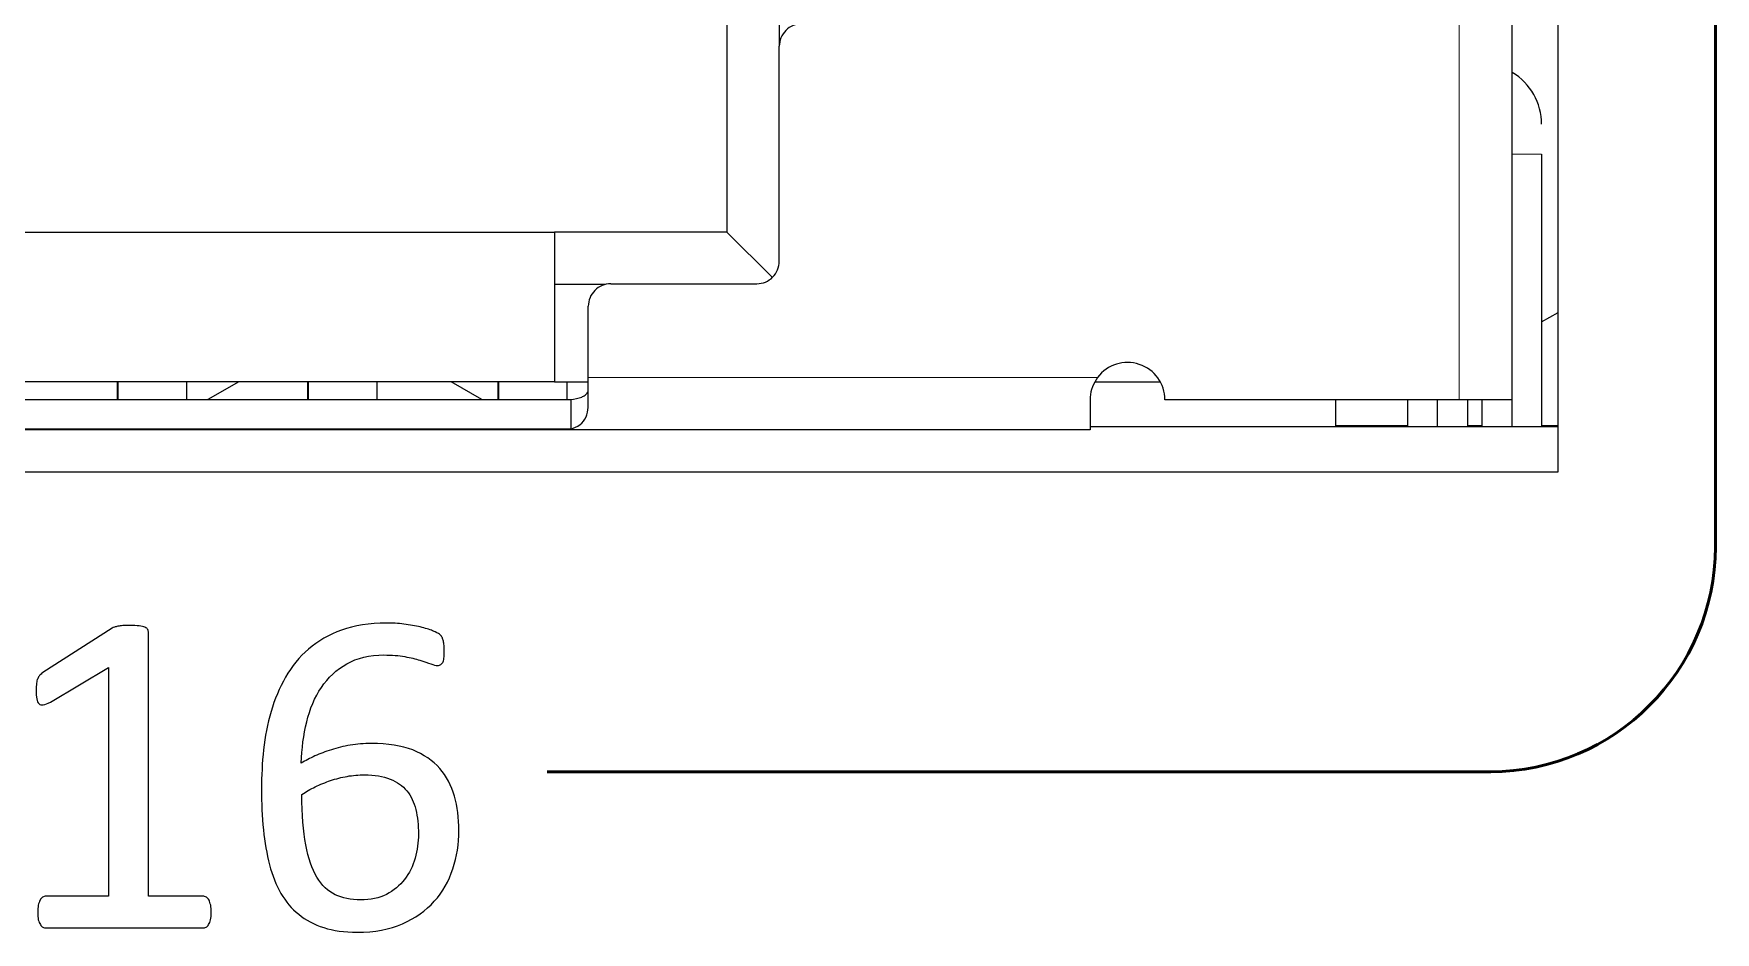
# Model space of a CAD drawing. Extents: x -260425 to 1294666, y -169889 to -2349.
# Drawn here: x 1001782.2 to 1001894.5, y -26644.3 to -26584.3 of the extents above; entities that cross this region are included whole.
import ezdxf

# ---------------------------------------------------------------- set-up
doc = ezdxf.new("R2010")
doc.units = 0
doc.header["$LTSCALE"] = 100
doc.layers.add('case', color=7, linetype='Continuous')
doc.layers.add('marking', color=7, linetype='Continuous')

# ---------------------------------------------------------------- blocks, each defined once
blk = doc.blocks.new('АТС')
at = {"layer": 'case', "lineweight": 25}
for points in [[(3427, -145.01), (3427, -145.01), (3427, -88.46), (3427, -88.46)], [(3423.9, -95.21), (3423.9, -95.21), (3423.9, -140.21), (3423.9, -140.21)], [(3371.5, -111.66), (3371.5, -111.66), (3371.5, -129.01), (3371.5, -129.01)], [(3375, -115.16), (3375, -115.16), (3375, -116.61), (3375, -116.61)], [(3375, -130.96), (3375, -130.96), (3375, -116.61), (3375, -116.61)], [(3425.9, -121.81), (3425.9, -120.39), (3425.15, -119.08), (3423.94, -118.36)], [(3425.9, -123.81), (3425.9, -123.81), (3425.9, -142.01), (3425.9, -142.01)], [(3319, -129.01), (3319, -129.01), (3360, -129.01), (3360, -129.01)], [(3371.5, -129.01), (3371.5, -129.01), (3360, -129.01), (3360, -129.01)], [(3360, -129.01), (3360, -129.01), (3360, -132.51), (3360, -132.51)], [(3374.53, -132.03), (3374.53, -132.03), (3371.5, -129.01), (3371.5, -129.01)], [(3363.75, -132.46), (3363.75, -132.46), (3373.5, -132.46), (3373.5, -132.46)], [(3360, -132.51), (3360, -132.51), (3360, -139.01), (3360, -139.01)], [(3363.37, -132.51), (3363.37, -132.51), (3360, -132.51), (3360, -132.51)], [(3362.25, -138.71), (3362.25, -138.71), (3362.25, -133.96), (3362.25, -133.96)], [(3425.9, -135), (3425.9, -135), (3427, -134.37), (3427, -134.37)], [(3360, -139.01), (3360, -139.01), (3319, -139.01), (3319, -139.01)], [(3330.8, -139.01), (3330.8, -139.01), (3330.8, -140.19), (3330.8, -140.19)], [(3330.85, -139.01), (3330.85, -139.01), (3330.85, -140.19), (3330.85, -140.19)], [(3335.45, -140.19), (3335.45, -140.19), (3335.45, -139.01), (3335.45, -139.01)], [(3338.91, -139.01), (3338.91, -139.01), (3336.86, -140.19), (3336.86, -140.19)], [(3343.5, -139.01), (3343.5, -139.01), (3343.5, -140.19), (3343.5, -140.19)], [(3343.55, -139.01), (3343.55, -139.01), (3343.55, -140.19), (3343.55, -140.19)], [(3348.15, -140.19), (3348.15, -140.19), (3348.15, -139.01), (3348.15, -139.01)], [(3355.14, -140.19), (3355.14, -140.19), (3353.09, -139.01), (3353.09, -139.01)], [(3356.2, -139.01), (3356.2, -139.01), (3356.2, -140.19), (3356.2, -140.19)], [(3356.25, -139.01), (3356.25, -139.01), (3356.25, -140.19), (3356.25, -140.19)], [(3360, -139.01), (3360, -139.01), (3362.25, -139.01), (3362.25, -139.01)], [(3360.85, -140.19), (3360.85, -140.19), (3360.85, -139.01), (3360.85, -139.01)], [(3362.25, -140.71), (3362.25, -140.71), (3362.25, -138.71), (3362.25, -138.71)], [(3396.09, -139.01), (3396.09, -139.01), (3400.44, -139.01), (3400.44, -139.01)], [(3315.42, -140.19), (3315.42, -140.19), (3361.08, -140.19), (3361.08, -140.19)], [(3361.08, -140.19), (3361.08, -140.19), (3361.08, -142.17), (3361.08, -142.17)], [(3395.75, -140.21), (3395.75, -140.21), (3395.75, -142.21), (3395.75, -142.21)], [(3420.4, -140.21), (3420.4, -140.21), (3400.75, -140.21), (3400.75, -140.21)], [(3412.15, -142.01), (3412.15, -142.01), (3412.15, -140.21), (3412.15, -140.21)], [(3416.95, -140.21), (3416.95, -140.21), (3416.95, -142.01), (3416.95, -142.01)], [(3418.95, -142.01), (3418.95, -142.01), (3418.95, -140.21), (3418.95, -140.21)], [(3423.9, -140.21), (3423.9, -140.21), (3420.4, -140.21), (3420.4, -140.21)], [(3420.95, -140.21), (3420.95, -140.21), (3420.95, -142.01), (3420.95, -142.01)], [(3421.9, -140.21), (3421.9, -140.21), (3421.9, -142.01), (3421.9, -142.01)], [(3423.9, -140.21), (3423.9, -140.21), (3423.9, -142.01), (3423.9, -142.01)], [(3395.75, -142.21), (3395.75, -142.21), (3280.75, -142.21), (3280.75, -142.21)], [(3361.08, -142.17), (3361.08, -142.17), (3315.42, -142.17), (3315.42, -142.17)], [(3427, -142.01), (3427, -142.01), (3395.75, -142.01), (3395.75, -142.01)], [(3412.15, -141.91), (3412.15, -141.91), (3416.95, -141.91), (3416.95, -141.91)], [(3420.95, -141.91), (3420.95, -141.91), (3421.9, -141.91), (3421.9, -141.91)], [(3425.9, -141.91), (3425.9, -141.91), (3427, -141.91), (3427, -141.91)], [(1965, -145.01), (1965, -145.01), (3427, -145.01), (3427, -145.01)]]:
    blk.add_open_spline(points, degree=3, dxfattribs=at)
at = {"layer": 'case', "lineweight": 18}
for points in [[(3420.4, -95.21), (3420.4, -95.21), (3420.4, -140.21), (3420.4, -140.21)], [(3362.25, -138.71), (3362.25, -138.71), (3396.25, -138.71), (3396.25, -138.71)]]:
    blk.add_open_spline(points, degree=3, dxfattribs=at)
at = {"layer": 'case', "lineweight": 25}
for points, knots in [([(3376.5, -115.11), (3376.1, -115.11), (3375.72, -115.27), (3375.44, -115.55), (3375.44, -115.55), (3375.16, -115.83), (3375, -116.21), (3375, -116.61)], [0, 0, 0, 0, 0.333333, 0.333333, 0.333333, 0.333333, 1, 1, 1, 1]), ([(3373.5, -132.46), (3373.9, -132.46), (3374.28, -132.3), (3374.56, -132.02), (3374.56, -132.02), (3374.84, -131.74), (3375, -131.35), (3375, -130.96)], [0, 0, 0, 0, 0.333333, 0.333333, 0.333333, 0.333333, 1, 1, 1, 1]), ([(3363.75, -132.46), (3363.35, -132.46), (3362.97, -132.62), (3362.69, -132.9), (3362.69, -132.9), (3362.41, -133.18), (3362.25, -133.56), (3362.25, -133.96)], [0, 0, 0, 0, 0.333333, 0.333333, 0.333333, 0.333333, 1, 1, 1, 1]), ([(3400.75, -140.21), (3400.75, -139.13), (3400.06, -138.18), (3399.04, -137.84), (3399.04, -137.84), (3398.02, -137.5), (3396.9, -137.85), (3396.25, -138.71)], [0, 0, 0, 0, 0.333333, 0.333333, 0.333333, 0.333333, 1, 1, 1, 1]), ([(3396.25, -138.71), (3396.12, -138.91), (3395.99, -139.12), (3395.91, -139.34), (3395.91, -139.34), (3395.82, -139.56), (3395.77, -139.79), (3395.76, -140.02), (3395.76, -140.02), (3395.75, -140.08), (3395.75, -140.14), (3395.75, -140.21)], [0, 0, 0, 0, 0.25, 0.25, 0.25, 0.25, 0.5, 0.5, 0.5, 0.5, 1, 1, 1, 1]), ([(3361.08, -140.19), (3361.33, -140.15), (3361.58, -140.12), (3361.81, -140.02), (3361.81, -140.02), (3361.89, -139.99), (3361.97, -139.95), (3362.04, -139.89), (3362.04, -139.89), (3362.11, -139.84), (3362.18, -139.78), (3362.21, -139.7), (3362.21, -139.7), (3362.23, -139.66), (3362.24, -139.61), (3362.25, -139.56)], [0, 0, 0, 0, 0.2, 0.2, 0.2, 0.2, 0.4, 0.4, 0.4, 0.4, 0.6, 0.6, 0.6, 0.6, 1, 1, 1, 1]), ([(3361.08, -142.17), (3361.29, -142.09), (3361.51, -142.01), (3361.71, -141.86), (3361.71, -141.86), (3361.87, -141.74), (3362.02, -141.57), (3362.1, -141.35), (3362.1, -141.35), (3362.18, -141.16), (3362.22, -140.93), (3362.25, -140.71)], [0, 0, 0, 0, 0.25, 0.25, 0.25, 0.25, 0.5, 0.5, 0.5, 0.5, 1, 1, 1, 1])]:
    blk.add_open_spline(points, degree=3, knots=knots, dxfattribs=at)
at = {"layer": 'case', "lineweight": 18}
blk.add_open_spline([(3425.9, -123.81), (3425.87, -123.81), (3425.85, -123.81), (3425.76, -123.81), (3425.76, -123.81), (3425.68, -123.81), (3425.54, -123.81), (3425.36, -123.81), (3425.36, -123.81), (3425.19, -123.81), (3424.98, -123.81), (3424.73, -123.81), (3424.73, -123.81), (3424.48, -123.81), (3424.19, -123.81), (3423.9, -123.81)], degree=3, knots=[0, 0, 0, 0, 0.2, 0.2, 0.2, 0.2, 0.4, 0.4, 0.4, 0.4, 0.6, 0.6, 0.6, 0.6, 1, 1, 1, 1], dxfattribs=at)
at = {"layer": 'marking', "lineweight": 50}
blk.add_open_spline([(3359.5, 134.97), (3359.5, 134.97), (3422.5, 134.97), (3422.5, 134.97), (3422.5, 134.97), (3430.75, 134.97), (3437.5, 128.2), (3437.5, 119.97), (3437.5, 119.97), (3437.5, 119.97), (3437.5, -150.03), (3437.5, -150.03), (3437.5, -150.03), (3437.5, -158.27), (3430.74, -165.03), (3422.5, -165.03), (3422.5, -165.03), (3422.5, -165.03), (3359.5, -165.03), (3359.5, -165.03)], degree=3, knots=[0, 0, 0, 0, 0.166667, 0.166667, 0.166667, 0.166667, 0.333333, 0.333333, 0.333333, 0.333333, 0.5, 0.5, 0.5, 0.5, 0.666667, 0.666667, 0.666667, 0.666667, 1, 1, 1, 1], dxfattribs=at)
at = {"layer": 'marking'}
for points, knots in [([(3337.07, -174.42), (3337.07, -174.61), (3337.06, -174.78), (3337.03, -174.91), (3337.03, -174.91), (3336.99, -175.04), (3336.96, -175.15), (3336.9, -175.23), (3336.9, -175.23), (3336.85, -175.32), (3336.79, -175.37), (3336.73, -175.41), (3336.73, -175.41), (3336.66, -175.45), (3336.59, -175.46), (3336.52, -175.46), (3336.52, -175.46), (3336.52, -175.46), (3326.04, -175.46), (3326.04, -175.46), (3326.04, -175.46), (3325.97, -175.46), (3325.9, -175.45), (3325.84, -175.41), (3325.84, -175.41), (3325.78, -175.37), (3325.72, -175.32), (3325.67, -175.23), (3325.67, -175.23), (3325.61, -175.15), (3325.56, -175.04), (3325.53, -174.91), (3325.53, -174.91), (3325.5, -174.78), (3325.49, -174.61), (3325.49, -174.42), (3325.49, -174.42), (3325.49, -174.23), (3325.5, -174.07), (3325.53, -173.94), (3325.53, -173.94), (3325.56, -173.8), (3325.6, -173.69), (3325.65, -173.61), (3325.65, -173.61), (3325.69, -173.52), (3325.75, -173.45), (3325.82, -173.41), (3325.82, -173.41), (3325.89, -173.36), (3325.96, -173.34), (3326.04, -173.34), (3326.04, -173.34), (3326.04, -173.34), (3330.22, -173.34), (3330.22, -173.34), (3330.22, -173.34), (3330.22, -173.34), (3330.22, -158.07), (3330.22, -158.07), (3330.22, -158.07), (3330.22, -158.07), (3326.34, -160.38), (3326.34, -160.38), (3326.34, -160.38), (3326.14, -160.48), (3325.98, -160.55), (3325.86, -160.57), (3325.86, -160.57), (3325.74, -160.59), (3325.65, -160.57), (3325.58, -160.5), (3325.58, -160.5), (3325.5, -160.43), (3325.45, -160.32), (3325.43, -160.17), (3325.43, -160.17), (3325.4, -160.01), (3325.39, -159.82), (3325.39, -159.58), (3325.39, -159.58), (3325.39, -159.4), (3325.4, -159.25), (3325.41, -159.13), (3325.41, -159.13), (3325.43, -159), (3325.45, -158.9), (3325.49, -158.82), (3325.49, -158.82), (3325.52, -158.74), (3325.56, -158.66), (3325.62, -158.6), (3325.62, -158.6), (3325.67, -158.54), (3325.74, -158.48), (3325.84, -158.41), (3325.84, -158.41), (3325.84, -158.41), (3330.46, -155.46), (3330.46, -155.46), (3330.46, -155.46), (3330.51, -155.42), (3330.55, -155.4), (3330.62, -155.38), (3330.62, -155.38), (3330.68, -155.36), (3330.76, -155.34), (3330.85, -155.32), (3330.85, -155.32), (3330.95, -155.3), (3331.05, -155.28), (3331.18, -155.28), (3331.18, -155.28), (3331.3, -155.27), (3331.45, -155.27), (3331.65, -155.27), (3331.65, -155.27), (3331.89, -155.27), (3332.1, -155.28), (3332.26, -155.3), (3332.26, -155.3), (3332.43, -155.32), (3332.56, -155.35), (3332.65, -155.39), (3332.65, -155.39), (3332.75, -155.42), (3332.8, -155.47), (3332.84, -155.53), (3332.84, -155.53), (3332.87, -155.58), (3332.88, -155.64), (3332.88, -155.71), (3332.88, -155.71), (3332.88, -155.71), (3332.88, -173.34), (3332.88, -173.34), (3332.88, -173.34), (3332.88, -173.34), (3336.51, -173.34), (3336.51, -173.34), (3336.51, -173.34), (3336.6, -173.34), (3336.68, -173.36), (3336.75, -173.41), (3336.75, -173.41), (3336.82, -173.45), (3336.88, -173.52), (3336.93, -173.61), (3336.93, -173.61), (3336.97, -173.69), (3337.01, -173.8), (3337.04, -173.94), (3337.04, -173.94), (3337.06, -174.07), (3337.07, -174.23), (3337.07, -174.42)], [0, 0, 0, 0, 0.025, 0.025, 0.025, 0.025, 0.05, 0.05, 0.05, 0.05, 0.075, 0.075, 0.075, 0.075, 0.1, 0.1, 0.1, 0.1, 0.125, 0.125, 0.125, 0.125, 0.15, 0.15, 0.15, 0.15, 0.175, 0.175, 0.175, 0.175, 0.2, 0.2, 0.2, 0.2, 0.225, 0.225, 0.225, 0.225, 0.25, 0.25, 0.25, 0.25, 0.275, 0.275, 0.275, 0.275, 0.3, 0.3, 0.3, 0.3, 0.325, 0.325, 0.325, 0.325, 0.35, 0.35, 0.35, 0.35, 0.375, 0.375, 0.375, 0.375, 0.4, 0.4, 0.4, 0.4, 0.425, 0.425, 0.425, 0.425, 0.45, 0.45, 0.45, 0.45, 0.475, 0.475, 0.475, 0.475, 0.5, 0.5, 0.5, 0.5, 0.525, 0.525, 0.525, 0.525, 0.55, 0.55, 0.55, 0.55, 0.575, 0.575, 0.575, 0.575, 0.6, 0.6, 0.6, 0.6, 0.625, 0.625, 0.625, 0.625, 0.65, 0.65, 0.65, 0.65, 0.675, 0.675, 0.675, 0.675, 0.7, 0.7, 0.7, 0.7, 0.725, 0.725, 0.725, 0.725, 0.75, 0.75, 0.75, 0.75, 0.775, 0.775, 0.775, 0.775, 0.8, 0.8, 0.8, 0.8, 0.825, 0.825, 0.825, 0.825, 0.85, 0.85, 0.85, 0.85, 0.875, 0.875, 0.875, 0.875, 0.9, 0.9, 0.9, 0.9, 0.925, 0.925, 0.925, 0.925, 0.95, 0.95, 0.95, 0.95, 1, 1, 1, 1]), ([(3353.61, -168.96), (3353.61, -169.84), (3353.48, -170.69), (3353.21, -171.51), (3353.21, -171.51), (3352.94, -172.33), (3352.53, -173.06), (3351.97, -173.68), (3351.97, -173.68), (3351.41, -174.31), (3350.7, -174.81), (3349.84, -175.18), (3349.84, -175.18), (3348.98, -175.56), (3347.98, -175.75), (3346.81, -175.75), (3346.81, -175.75), (3345.97, -175.75), (3345.23, -175.64), (3344.59, -175.44), (3344.59, -175.44), (3343.95, -175.23), (3343.39, -174.94), (3342.92, -174.55), (3342.92, -174.55), (3342.44, -174.17), (3342.04, -173.7), (3341.73, -173.15), (3341.73, -173.15), (3341.41, -172.59), (3341.16, -171.95), (3340.97, -171.24), (3340.97, -171.24), (3340.78, -170.53), (3340.64, -169.74), (3340.56, -168.9), (3340.56, -168.9), (3340.48, -168.05), (3340.43, -167.14), (3340.43, -166.17), (3340.43, -166.17), (3340.43, -165.31), (3340.48, -164.44), (3340.57, -163.56), (3340.57, -163.56), (3340.67, -162.69), (3340.83, -161.84), (3341.07, -161.02), (3341.07, -161.02), (3341.31, -160.2), (3341.63, -159.44), (3342.04, -158.72), (3342.04, -158.72), (3342.45, -158), (3342.96, -157.37), (3343.58, -156.84), (3343.58, -156.84), (3344.19, -156.31), (3344.93, -155.89), (3345.78, -155.58), (3345.78, -155.58), (3346.64, -155.27), (3347.64, -155.11), (3348.78, -155.11), (3348.78, -155.11), (3349.16, -155.11), (3349.55, -155.13), (3349.94, -155.18), (3349.94, -155.18), (3350.34, -155.23), (3350.7, -155.29), (3351.03, -155.37), (3351.03, -155.37), (3351.36, -155.45), (3351.64, -155.53), (3351.86, -155.63), (3351.86, -155.63), (3352.09, -155.72), (3352.25, -155.8), (3352.31, -155.85), (3352.31, -155.85), (3352.39, -155.91), (3352.44, -155.97), (3352.48, -156.04), (3352.48, -156.04), (3352.52, -156.1), (3352.54, -156.18), (3352.56, -156.26), (3352.56, -156.26), (3352.58, -156.33), (3352.6, -156.42), (3352.61, -156.52), (3352.61, -156.52), (3352.62, -156.62), (3352.63, -156.74), (3352.63, -156.88), (3352.63, -156.88), (3352.63, -157.07), (3352.63, -157.23), (3352.62, -157.36), (3352.62, -157.36), (3352.62, -157.5), (3352.59, -157.61), (3352.56, -157.69), (3352.56, -157.69), (3352.52, -157.77), (3352.47, -157.83), (3352.41, -157.87), (3352.41, -157.87), (3352.36, -157.92), (3352.29, -157.94), (3352.19, -157.94), (3352.19, -157.94), (3352.08, -157.94), (3351.92, -157.9), (3351.73, -157.83), (3351.73, -157.83), (3351.53, -157.76), (3351.29, -157.68), (3351.01, -157.59), (3351.01, -157.59), (3350.73, -157.5), (3350.39, -157.42), (3350, -157.35), (3350, -157.35), (3349.6, -157.28), (3349.14, -157.24), (3348.61, -157.24), (3348.61, -157.24), (3347.65, -157.24), (3346.82, -157.44), (3346.13, -157.83), (3346.13, -157.83), (3345.44, -158.22), (3344.87, -158.75), (3344.43, -159.41), (3344.43, -159.41), (3343.99, -160.07), (3343.66, -160.84), (3343.45, -161.71), (3343.45, -161.71), (3343.24, -162.58), (3343.12, -163.49), (3343.09, -164.45), (3343.09, -164.45), (3343.36, -164.29), (3343.66, -164.14), (3344, -163.98), (3344, -163.98), (3344.33, -163.83), (3344.69, -163.69), (3345.1, -163.56), (3345.1, -163.56), (3345.49, -163.44), (3345.91, -163.34), (3346.36, -163.26), (3346.36, -163.26), (3346.8, -163.18), (3347.28, -163.15), (3347.78, -163.15), (3347.78, -163.15), (3348.87, -163.15), (3349.78, -163.29), (3350.53, -163.58), (3350.53, -163.58), (3351.27, -163.88), (3351.87, -164.29), (3352.33, -164.81), (3352.33, -164.81), (3352.79, -165.34), (3353.12, -165.95), (3353.31, -166.66), (3353.31, -166.66), (3353.51, -167.36), (3353.61, -168.13), (3353.61, -168.96)], [0, 0, 0, 0, 0.022222, 0.022222, 0.022222, 0.022222, 0.044444, 0.044444, 0.044444, 0.044444, 0.066667, 0.066667, 0.066667, 0.066667, 0.088889, 0.088889, 0.088889, 0.088889, 0.111111, 0.111111, 0.111111, 0.111111, 0.133333, 0.133333, 0.133333, 0.133333, 0.155556, 0.155556, 0.155556, 0.155556, 0.177778, 0.177778, 0.177778, 0.177778, 0.2, 0.2, 0.2, 0.2, 0.222222, 0.222222, 0.222222, 0.222222, 0.244444, 0.244444, 0.244444, 0.244444, 0.266667, 0.266667, 0.266667, 0.266667, 0.288889, 0.288889, 0.288889, 0.288889, 0.311111, 0.311111, 0.311111, 0.311111, 0.333333, 0.333333, 0.333333, 0.333333, 0.355556, 0.355556, 0.355556, 0.355556, 0.377778, 0.377778, 0.377778, 0.377778, 0.4, 0.4, 0.4, 0.4, 0.422222, 0.422222, 0.422222, 0.422222, 0.444444, 0.444444, 0.444444, 0.444444, 0.466667, 0.466667, 0.466667, 0.466667, 0.488889, 0.488889, 0.488889, 0.488889, 0.511111, 0.511111, 0.511111, 0.511111, 0.533333, 0.533333, 0.533333, 0.533333, 0.555556, 0.555556, 0.555556, 0.555556, 0.577778, 0.577778, 0.577778, 0.577778, 0.6, 0.6, 0.6, 0.6, 0.622222, 0.622222, 0.622222, 0.622222, 0.644444, 0.644444, 0.644444, 0.644444, 0.666667, 0.666667, 0.666667, 0.666667, 0.688889, 0.688889, 0.688889, 0.688889, 0.711111, 0.711111, 0.711111, 0.711111, 0.733333, 0.733333, 0.733333, 0.733333, 0.755556, 0.755556, 0.755556, 0.755556, 0.777778, 0.777778, 0.777778, 0.777778, 0.8, 0.8, 0.8, 0.8, 0.822222, 0.822222, 0.822222, 0.822222, 0.844444, 0.844444, 0.844444, 0.844444, 0.866667, 0.866667, 0.866667, 0.866667, 0.888889, 0.888889, 0.888889, 0.888889, 0.911111, 0.911111, 0.911111, 0.911111, 0.933333, 0.933333, 0.933333, 0.933333, 0.955556, 0.955556, 0.955556, 0.955556, 1, 1, 1, 1]), ([(3350.91, -169.2), (3350.91, -168.6), (3350.85, -168.05), (3350.73, -167.56), (3350.73, -167.56), (3350.62, -167.07), (3350.41, -166.65), (3350.14, -166.31), (3350.14, -166.31), (3349.86, -165.97), (3349.49, -165.71), (3349.02, -165.52), (3349.02, -165.52), (3348.56, -165.34), (3347.98, -165.24), (3347.3, -165.24), (3347.3, -165.24), (3346.92, -165.24), (3346.53, -165.27), (3346.15, -165.34), (3346.15, -165.34), (3345.77, -165.41), (3345.4, -165.5), (3345.05, -165.62), (3345.05, -165.62), (3344.69, -165.74), (3344.35, -165.88), (3344.02, -166.04), (3344.02, -166.04), (3343.7, -166.2), (3343.4, -166.37), (3343.13, -166.56), (3343.13, -166.56), (3343.13, -167.9), (3343.22, -169.01), (3343.39, -169.91), (3343.39, -169.91), (3343.56, -170.81), (3343.81, -171.53), (3344.13, -172.08), (3344.13, -172.08), (3344.46, -172.62), (3344.86, -173.01), (3345.35, -173.24), (3345.35, -173.24), (3345.84, -173.47), (3346.4, -173.59), (3347.05, -173.59), (3347.05, -173.59), (3347.72, -173.59), (3348.29, -173.47), (3348.77, -173.22), (3348.77, -173.22), (3349.26, -172.97), (3349.66, -172.64), (3349.98, -172.22), (3349.98, -172.22), (3350.3, -171.8), (3350.54, -171.33), (3350.69, -170.8), (3350.69, -170.8), (3350.84, -170.28), (3350.91, -169.75), (3350.91, -169.2)], [0, 0, 0, 0, 0.058824, 0.058824, 0.058824, 0.058824, 0.117647, 0.117647, 0.117647, 0.117647, 0.176471, 0.176471, 0.176471, 0.176471, 0.235294, 0.235294, 0.235294, 0.235294, 0.294118, 0.294118, 0.294118, 0.294118, 0.352941, 0.352941, 0.352941, 0.352941, 0.411765, 0.411765, 0.411765, 0.411765, 0.470588, 0.470588, 0.470588, 0.470588, 0.529412, 0.529412, 0.529412, 0.529412, 0.588235, 0.588235, 0.588235, 0.588235, 0.647059, 0.647059, 0.647059, 0.647059, 0.705882, 0.705882, 0.705882, 0.705882, 0.764706, 0.764706, 0.764706, 0.764706, 0.823529, 0.823529, 0.823529, 0.823529, 0.882353, 0.882353, 0.882353, 0.882353, 1, 1, 1, 1])]:
    blk.add_open_spline(points, degree=3, knots=knots, dxfattribs=at)

msp = doc.modelspace()

# ---------------------------------------------------------------- block references
msp.add_blockref('АТС', (998457.03, -26468.52))

doc.saveas('drawing.dxf')
